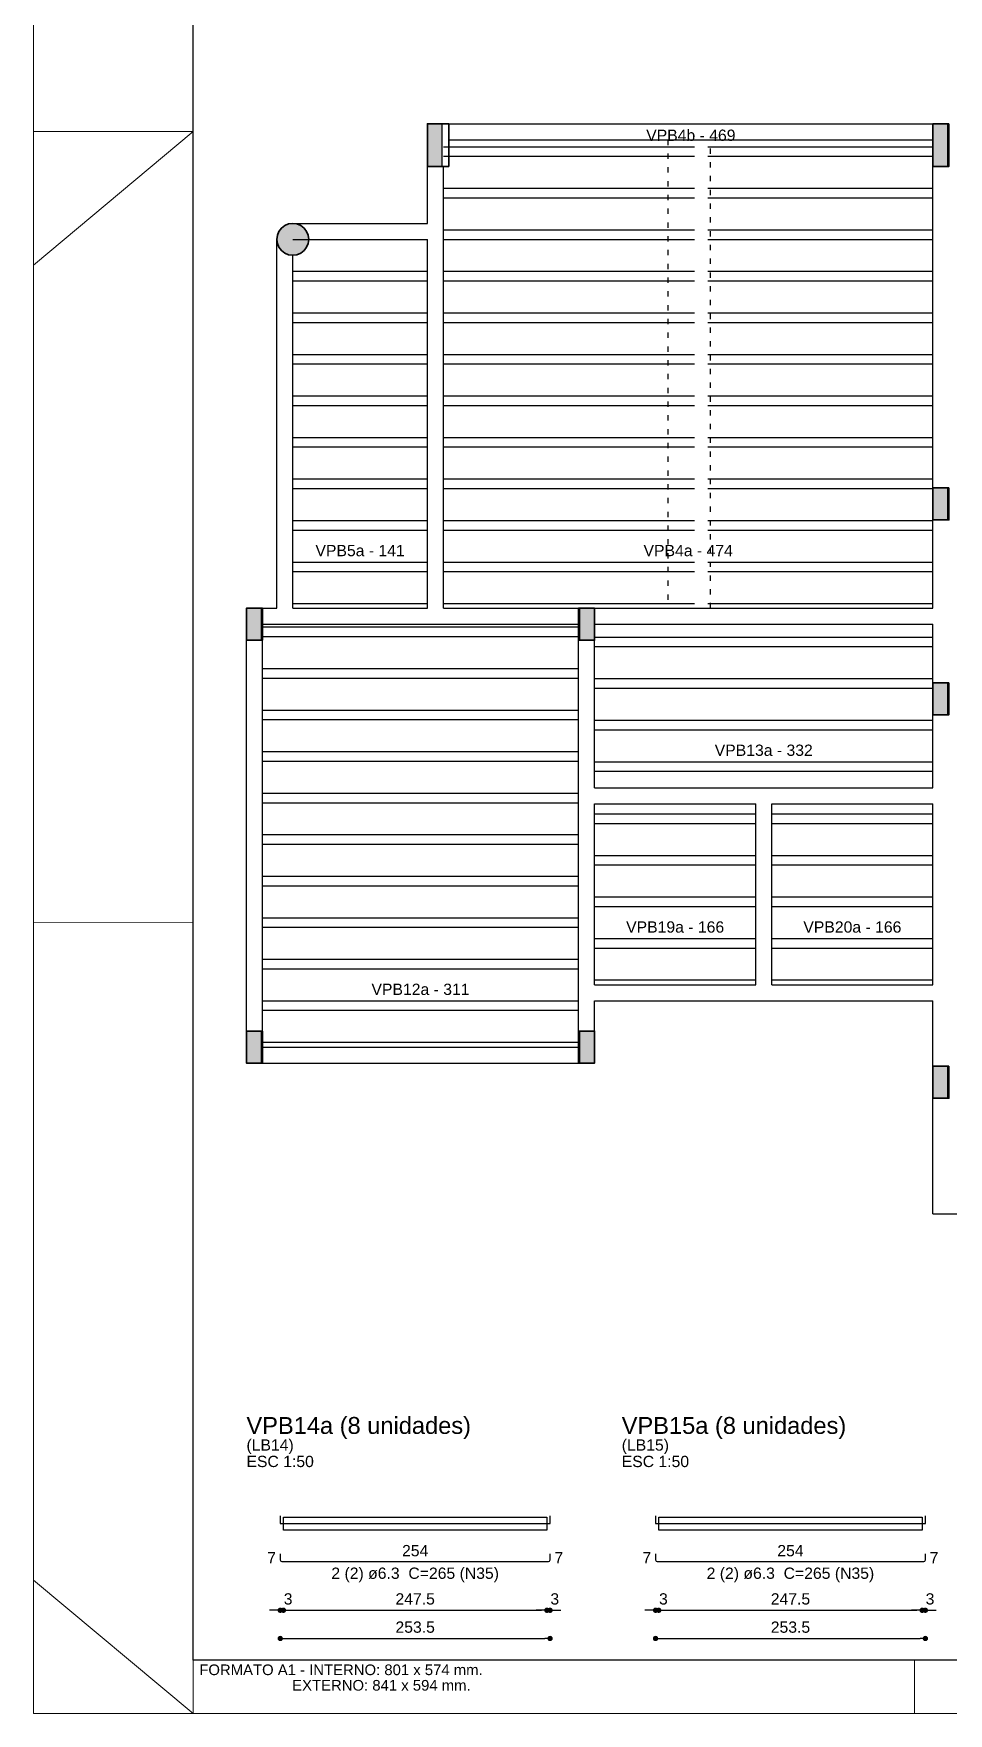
# Model space of a CAD drawing. Header units: millimetres. Extents: x 0 to 84.1, y 0 to 59.4.
# Drawn here: x 0 to 17.19, y 0 to 31.55 of the extents above; entities that cross this region are included whole.
import ezdxf

# ---------------------------------------------------------------- set-up
doc = ezdxf.new("R2010")
doc.units = ezdxf.units.MM
doc.header["$MEASUREMENT"] = 0
doc.linetypes.add('Dashed', pattern=[0.75, 0.5, -0.25])
doc.linetypes.add('DOT2', pattern=[3.175, 0, -3.175])
doc.layers.get('0').update_dxf_attribs({"color": 1, "lineweight": 13})
for name, color, linetype, lineweight in [('Descrição da armadura', 2, 'Continuous', 20), ('DT-Forma', 4, 'Continuous', 30), ('DT-Título', 3, 'Continuous', 25), ('FO-Pilares', 5, 'Continuous', 35), ('FO-Regiões maciças', 3, 'Dashed', 25), ('FO-Textos das lajes', 3, 'Continuous', 25), ('FO-Vigas', 3, 'Continuous', 25), ('FOLHA EXTERNA', 1, 'Continuous', 13), ('Folha_padrão', 3, 'Continuous', 25), ('Textos armaduras', 1, 'Continuous', 13)]:
    doc.layers.add(name, color=color, linetype=linetype, lineweight=lineweight)
for name, color, linetype in [('DT-Armadura positiva', 170, 'Continuous'), ('DT-Cotas', 12, 'Continuous'), ('FO-Hachuras das lajes', 254, 'Continuous'), ('FO-Hachuras dos pilares', 18, 'Continuous')]:
    doc.layers.add(name, color=color, linetype=linetype)
doc.styles.add('Arial', font='')
doc.styles.get('Arial').set_extended_font_data('Arial')
doc.dimstyles.new('UM_50.000000', dxfattribs={"dimtxt": 0.18, "dimasz": 0.1, "dimexe": 0.1, "dimexo": 0.2, "dimgap": 0, "dimtad": 1, "dimtih": 1, "dimtoh": 1, "dimdec": 1, "dimlfac": 50, "dimzin": 0, "dimdsep": 46, "dimtxsty": 'Standard', "dimcen": 0.09, "dimdle": 0.1, "dimadec": 1, "dimazin": 2, "dimtfac": 1, "dimtdec": 4, "dimtofl": 0, "dimtmove": 0, "dimatfit": 3, "dimfxl": 1, "dimtolj": 1, "dimarcsym": 0})

# ---------------------------------------------------------------- blocks, each defined once
blk = doc.blocks.new('_Dot')
at = {"color": 0, "linetype": 'ByBlock', "lineweight": -2}
blk.add_line((-0.5, 0), (-1, 0), dxfattribs=at)
at = {"color": 0, "linetype": 'ByBlock', "const_width": 0.5}
blk.add_lwpolyline([(-0.25, 0, 1), (0.25, 0, 1)], format="xyb", close=True, dxfattribs=at)
blk = doc.blocks.new('*D68')
at = {"layer": 'Defpoints', "color": 0}
for p in [(4.635, 1.407), (9.705, 1.407), (9.705, 1.407)]:
    blk.add_point(p, dxfattribs=at)
at = {"layer": 'DT-Cotas', "color": 0, "lineweight": -2}
blk.add_line((4.735, 1.407), (9.605, 1.407), dxfattribs=at)
at = {"layer": 'DT-Cotas', "color": 0, "lineweight": -2, "xscale": 0.1, "yscale": 0.1, "zscale": 0.1, "rotation": 180}
blk.add_blockref('_Dot', (4.635, 1.407), dxfattribs=at)
at = {"layer": 'DT-Cotas', "color": 0, "lineweight": -2, "xscale": 0.1, "yscale": 0.1, "zscale": 0.1}
blk.add_blockref('_Dot', (9.705, 1.407), dxfattribs=at)
at = {"layer": 'DT-Cotas', "insert": (7.17, 1.619), "char_height": 0.2118, "attachment_point": 5, "rotation": 0.0057, "style": 'Arial'}
blk.add_mtext('\\A1;253.5', dxfattribs=at)
blk = doc.blocks.new('*D69')
at = {"layer": 'Defpoints', "color": 0}
for p in [(4.635, 1.937), (4.695, 1.937), (4.695, 1.937)]:
    blk.add_point(p, dxfattribs=at)
at = {"layer": 'DT-Cotas', "color": 0, "lineweight": -2}
for p, q in [((4.535, 1.937), (4.435, 1.937)), ((4.795, 1.937), (4.895, 1.937))]:
    blk.add_line(p, q, dxfattribs=at)
at = {"layer": 'DT-Cotas', "color": 0, "lineweight": -2, "xscale": 0.1, "yscale": 0.1, "zscale": 0.1}
blk.add_blockref('_Dot', (4.635, 1.937), dxfattribs=at)
at = {"layer": 'DT-Cotas', "color": 0, "lineweight": -2, "xscale": 0.1, "yscale": 0.1, "zscale": 0.1, "rotation": 180}
blk.add_blockref('_Dot', (4.695, 1.937), dxfattribs=at)
at = {"layer": 'DT-Cotas', "insert": (4.783, 2.149), "char_height": 0.2118, "attachment_point": 5, "rotation": 0.0057, "style": 'Arial'}
blk.add_mtext('\\A1;3', dxfattribs=at)
blk = doc.blocks.new('*D70')
at = {"layer": 'Defpoints', "color": 0}
for p in [(4.695, 1.937), (9.645, 1.937), (9.645, 1.937)]:
    blk.add_point(p, dxfattribs=at)
at = {"layer": 'DT-Cotas', "color": 0, "lineweight": -2}
blk.add_line((4.795, 1.937), (9.545, 1.937), dxfattribs=at)
at = {"layer": 'DT-Cotas', "color": 0, "lineweight": -2, "xscale": 0.1, "yscale": 0.1, "zscale": 0.1, "rotation": 180}
blk.add_blockref('_Dot', (4.695, 1.937), dxfattribs=at)
at = {"layer": 'DT-Cotas', "color": 0, "lineweight": -2, "xscale": 0.1, "yscale": 0.1, "zscale": 0.1}
blk.add_blockref('_Dot', (9.645, 1.937), dxfattribs=at)
at = {"layer": 'DT-Cotas', "insert": (7.17, 2.149), "char_height": 0.2118, "attachment_point": 5, "rotation": 0.0057, "style": 'Arial'}
blk.add_mtext('\\A1;247.5', dxfattribs=at)
blk = doc.blocks.new('*D71')
at = {"layer": 'Defpoints', "color": 0}
for p in [(9.645, 1.937), (9.705, 1.937), (9.705, 1.937)]:
    blk.add_point(p, dxfattribs=at)
at = {"layer": 'DT-Cotas', "color": 0, "lineweight": -2}
for p, q in [((9.545, 1.937), (9.445, 1.937)), ((9.805, 1.937), (9.905, 1.937))]:
    blk.add_line(p, q, dxfattribs=at)
at = {"layer": 'DT-Cotas', "color": 0, "lineweight": -2, "xscale": 0.1, "yscale": 0.1, "zscale": 0.1}
blk.add_blockref('_Dot', (9.645, 1.937), dxfattribs=at)
at = {"layer": 'DT-Cotas', "color": 0, "lineweight": -2, "xscale": 0.1, "yscale": 0.1, "zscale": 0.1, "rotation": 180}
blk.add_blockref('_Dot', (9.705, 1.937), dxfattribs=at)
at = {"layer": 'DT-Cotas', "insert": (9.793, 2.149), "char_height": 0.2118, "attachment_point": 5, "rotation": 0.0057, "style": 'Arial'}
blk.add_mtext('\\A1;3', dxfattribs=at)
blk = doc.blocks.new('*D72')
at = {"layer": 'Defpoints', "color": 0}
for p in [(11.687, 1.407), (16.757, 1.407), (16.757, 1.407)]:
    blk.add_point(p, dxfattribs=at)
at = {"layer": 'DT-Cotas', "color": 0, "lineweight": -2}
blk.add_line((11.787, 1.407), (16.657, 1.407), dxfattribs=at)
at = {"layer": 'DT-Cotas', "color": 0, "lineweight": -2, "xscale": 0.1, "yscale": 0.1, "zscale": 0.1, "rotation": 180}
blk.add_blockref('_Dot', (11.687, 1.407), dxfattribs=at)
at = {"layer": 'DT-Cotas', "color": 0, "lineweight": -2, "xscale": 0.1, "yscale": 0.1, "zscale": 0.1}
blk.add_blockref('_Dot', (16.757, 1.407), dxfattribs=at)
at = {"layer": 'DT-Cotas', "insert": (14.222, 1.619), "char_height": 0.2118, "attachment_point": 5, "rotation": 0.0057, "style": 'Arial'}
blk.add_mtext('\\A1;253.5', dxfattribs=at)
blk = doc.blocks.new('*D73')
at = {"layer": 'Defpoints', "color": 0}
for p in [(11.687, 1.937), (11.747, 1.937), (11.747, 1.937)]:
    blk.add_point(p, dxfattribs=at)
at = {"layer": 'DT-Cotas', "color": 0, "lineweight": -2}
for p, q in [((11.587, 1.937), (11.487, 1.937)), ((11.847, 1.937), (11.947, 1.937))]:
    blk.add_line(p, q, dxfattribs=at)
at = {"layer": 'DT-Cotas', "color": 0, "lineweight": -2, "xscale": 0.1, "yscale": 0.1, "zscale": 0.1}
blk.add_blockref('_Dot', (11.687, 1.937), dxfattribs=at)
at = {"layer": 'DT-Cotas', "color": 0, "lineweight": -2, "xscale": 0.1, "yscale": 0.1, "zscale": 0.1, "rotation": 180}
blk.add_blockref('_Dot', (11.747, 1.937), dxfattribs=at)
at = {"layer": 'DT-Cotas', "insert": (11.834, 2.149), "char_height": 0.2118, "attachment_point": 5, "rotation": 0.0057, "style": 'Arial'}
blk.add_mtext('\\A1;3', dxfattribs=at)
blk = doc.blocks.new('*D74')
at = {"layer": 'Defpoints', "color": 0}
for p in [(11.747, 1.937), (16.697, 1.937), (16.697, 1.937)]:
    blk.add_point(p, dxfattribs=at)
at = {"layer": 'DT-Cotas', "color": 0, "lineweight": -2}
blk.add_line((11.847, 1.937), (16.597, 1.937), dxfattribs=at)
at = {"layer": 'DT-Cotas', "color": 0, "lineweight": -2, "xscale": 0.1, "yscale": 0.1, "zscale": 0.1, "rotation": 180}
blk.add_blockref('_Dot', (11.747, 1.937), dxfattribs=at)
at = {"layer": 'DT-Cotas', "color": 0, "lineweight": -2, "xscale": 0.1, "yscale": 0.1, "zscale": 0.1}
blk.add_blockref('_Dot', (16.697, 1.937), dxfattribs=at)
at = {"layer": 'DT-Cotas', "insert": (14.222, 2.149), "char_height": 0.2118, "attachment_point": 5, "rotation": 0.0057, "style": 'Arial'}
blk.add_mtext('\\A1;247.5', dxfattribs=at)
blk = doc.blocks.new('*D75')
at = {"layer": 'Defpoints', "color": 0}
for p in [(16.697, 1.937), (16.757, 1.937), (16.757, 1.937)]:
    blk.add_point(p, dxfattribs=at)
at = {"layer": 'DT-Cotas', "color": 0, "lineweight": -2}
for p, q in [((16.597, 1.937), (16.497, 1.937)), ((16.857, 1.937), (16.957, 1.937))]:
    blk.add_line(p, q, dxfattribs=at)
at = {"layer": 'DT-Cotas', "color": 0, "lineweight": -2, "xscale": 0.1, "yscale": 0.1, "zscale": 0.1}
blk.add_blockref('_Dot', (16.697, 1.937), dxfattribs=at)
at = {"layer": 'DT-Cotas', "color": 0, "lineweight": -2, "xscale": 0.1, "yscale": 0.1, "zscale": 0.1, "rotation": 180}
blk.add_blockref('_Dot', (16.757, 1.937), dxfattribs=at)
at = {"layer": 'DT-Cotas', "insert": (16.844, 2.149), "char_height": 0.2118, "attachment_point": 5, "rotation": 0.0057, "style": 'Arial'}
blk.add_mtext('\\A1;3', dxfattribs=at)

msp = doc.modelspace()

# ---------------------------------------------------------------- hatches: boundary and pattern name
at = {"layer": 'FO-Hachuras dos pilares', "linetype": 'Continuous'}
for points in [[(7.68, 29.8547), (7.4, 29.8547), (7.4, 29.0547), (7.68, 29.0547), (7.68, 29.8547)], [(17.18, 29.8547), (16.9, 29.8547), (16.9, 29.0547), (17.18, 29.0547), (17.18, 29.8547)], [(5.17, 27.6847), (5.1598, 27.7624), (5.1298, 27.8347), (5.0821, 27.8969), (5.02, 27.9446), (4.9476, 27.9745), (4.87, 27.9847), (4.7924, 27.9745), (4.72, 27.9446), (4.6579, 27.8969), (4.6102, 27.8347), (4.5802, 27.7624), (4.57, 27.6847), (4.5802, 27.6071), (4.6102, 27.5347), (4.6579, 27.4726), (4.72, 27.4249), (4.7924, 27.395), (4.87, 27.3847), (4.9476, 27.395), (5.02, 27.4249), (5.0821, 27.4726), (5.1298, 27.5347), (5.1598, 27.6071)], [(17.18, 23.0147), (16.9, 23.0147), (16.9, 22.4147), (17.18, 22.4147), (17.18, 23.0147)], [(4.28, 20.7547), (4, 20.7547), (4, 20.1547), (4.28, 20.1547), (4.28, 20.7547)], [(10.54, 20.7547), (10.26, 20.7547), (10.26, 20.1547), (10.54, 20.1547), (10.54, 20.7547)], [(17.18, 19.3547), (16.9, 19.3547), (16.9, 18.7547), (17.18, 18.7547), (17.18, 19.3547)], [(4.28, 12.8147), (4, 12.8147), (4, 12.2147), (4.28, 12.2147), (4.28, 12.8147)], [(10.54, 12.8147), (10.26, 12.8147), (10.26, 12.2147), (10.54, 12.2147), (10.54, 12.8147)], [(17.18, 12.1547), (16.9, 12.1547), (16.9, 11.5547), (17.18, 11.5547), (17.18, 12.1547)]]:
    msp.add_hatch(color=256, dxfattribs=at).paths.add_polyline_path(points)

# ---------------------------------------------------------------- linework, layer by layer
at = {"layer": 'DT-Armadura positiva'}
for p, q in [((4.6354, 3.7092), (4.6354, 3.5643)), ((4.6354, 3.5643), (9.7054, 3.5643)), ((9.7054, 3.5643), (9.7054, 3.7092)), ((11.6866, 3.7092), (11.6866, 3.5643)), ((11.6866, 3.5643), (16.7566, 3.5643)), ((16.7566, 3.5643), (16.7566, 3.7092)), ((4.6354, 2.9958), (4.6354, 2.8824)), ((4.6669, 2.8509), (9.6739, 2.8509)), ((9.7054, 2.8824), (9.7054, 2.9958)), ((11.6866, 2.9958), (11.6866, 2.8824)), ((11.7181, 2.8509), (16.7251, 2.8509)), ((16.7566, 2.8824), (16.7566, 2.9958))]:
    msp.add_line(p, q, dxfattribs=at)
for centre, start, end in [((4.6669, 2.8824), 180, 270), ((9.6739, 2.8824), 270, 0), ((11.7181, 2.8824), 180, 270), ((16.7251, 2.8824), 270, 0)]:
    msp.add_arc(centre, 0.0315, start, end, dxfattribs=at)
at = {"layer": 'DT-Forma'}
for points in [[(4.6954, 3.4443), (4.6954, 3.6843), (9.6454, 3.6843), (9.6454, 3.4443), (4.6954, 3.4443)], [(11.7466, 3.4443), (11.7466, 3.6843), (16.6966, 3.6843), (16.6966, 3.4443), (11.7466, 3.4443)]]:
    msp.add_lwpolyline(points, close=True, dxfattribs=at)
at = {"layer": 'FO-Hachuras das lajes'}
for p, q in [((7.7, 29.4247), (11.92, 29.4247)), ((12.72, 29.4247), (16.9, 29.4247)), ((7.7, 29.2447), (11.92, 29.2447)), ((12.72, 29.2447), (16.9, 29.2447)), ((7.7, 28.6447), (11.92, 28.6447)), ((7.7, 28.4647), (11.92, 28.4647)), ((12.72, 28.6447), (16.9, 28.6447)), ((12.72, 28.4647), (16.9, 28.4647)), ((7.7, 27.8647), (11.92, 27.8647)), ((12.72, 27.8647), (16.9, 27.8647)), ((4.87, 27.6847), (7.4, 27.6847)), ((7.7, 27.6847), (11.92, 27.6847)), ((12.72, 27.6847), (16.9, 27.6847)), ((4.87, 27.0847), (7.4, 27.0847)), ((4.87, 26.9047), (7.4, 26.9047)), ((7.7, 27.0847), (11.92, 27.0847)), ((7.7, 26.9047), (11.92, 26.9047)), ((12.72, 27.0847), (16.9, 27.0847)), ((12.72, 26.9047), (16.9, 26.9047)), ((4.87, 26.3047), (7.4, 26.3047)), ((7.7, 26.3047), (11.92, 26.3047)), ((12.72, 26.3047), (16.9, 26.3047)), ((4.87, 26.1247), (7.4, 26.1247)), ((7.7, 26.1247), (11.92, 26.1247)), ((12.72, 26.1247), (16.9, 26.1247)), ((4.87, 25.5247), (7.4, 25.5247)), ((4.87, 25.3447), (7.4, 25.3447)), ((7.7, 25.5247), (11.92, 25.5247)), ((7.7, 25.3447), (11.92, 25.3447)), ((12.72, 25.5247), (16.9, 25.5247)), ((12.72, 25.3447), (16.9, 25.3447)), ((4.87, 24.7447), (7.4, 24.7447)), ((7.7, 24.7447), (11.92, 24.7447)), ((12.72, 24.7447), (16.9, 24.7447)), ((4.87, 24.5647), (7.4, 24.5647)), ((7.7, 24.5647), (11.92, 24.5647)), ((12.72, 24.5647), (16.9, 24.5647)), ((4.87, 23.9647), (7.4, 23.9647)), ((4.87, 23.7847), (7.4, 23.7847)), ((7.7, 23.9647), (11.92, 23.9647)), ((7.7, 23.7847), (11.92, 23.7847)), ((12.72, 23.9647), (16.9, 23.9647)), ((12.72, 23.7847), (16.9, 23.7847)), ((4.87, 23.1847), (7.4, 23.1847)), ((7.7, 23.1847), (11.92, 23.1847)), ((12.72, 23.1847), (16.9, 23.1847)), ((4.87, 23.0047), (7.4, 23.0047)), ((7.7, 23.0047), (11.92, 23.0047)), ((12.72, 23.0047), (16.9, 23.0047)), ((4.87, 22.4047), (7.4, 22.4047)), ((7.7, 22.4047), (11.92, 22.4047)), ((12.72, 22.4047), (16.9, 22.4047)), ((4.87, 22.2247), (7.4, 22.2247)), ((7.7, 22.2247), (11.92, 22.2247)), ((12.72, 22.2247), (16.9, 22.2247)), ((4.87, 21.6247), (7.4, 21.6247)), ((7.7, 21.6247), (11.92, 21.6247)), ((12.72, 21.6247), (16.9, 21.6247)), ((4.87, 21.4447), (7.4, 21.4447)), ((7.7, 21.4447), (11.92, 21.4447)), ((12.72, 21.4447), (16.9, 21.4447)), ((4.87, 20.8447), (7.4, 20.8447)), ((7.7, 20.8447), (11.92, 20.8447)), ((12.72, 20.8447), (16.9, 20.8447)), ((4.3, 20.4047), (10.24, 20.4047)), ((4.3, 20.2247), (10.24, 20.2247)), ((10.54, 20.2147), (11.92, 20.2147)), ((11.92, 20.2147), (12.72, 20.2147)), ((12.72, 20.2147), (16.9, 20.2147)), ((10.54, 20.0347), (11.92, 20.0347)), ((11.92, 20.0347), (12.72, 20.0347)), ((12.72, 20.0347), (16.9, 20.0347)), ((4.3, 19.6247), (10.24, 19.6247)), ((4.3, 19.4447), (10.24, 19.4447)), ((10.54, 19.4347), (11.92, 19.4347)), ((10.54, 19.2547), (11.92, 19.2547)), ((11.92, 19.4347), (12.72, 19.4347)), ((11.92, 19.2547), (12.72, 19.2547)), ((12.72, 19.4347), (16.9, 19.4347)), ((12.72, 19.2547), (16.9, 19.2547)), ((4.3, 18.8447), (10.24, 18.8447)), ((4.3, 18.6647), (10.24, 18.6647)), ((10.54, 18.6547), (11.92, 18.6547)), ((11.92, 18.6547), (12.72, 18.6547)), ((12.72, 18.6547), (16.9, 18.6547)), ((10.54, 18.4747), (11.92, 18.4747)), ((11.92, 18.4747), (12.72, 18.4747)), ((12.72, 18.4747), (16.9, 18.4747)), ((4.3, 18.0647), (10.24, 18.0647)), ((4.3, 17.8847), (10.24, 17.8847)), ((10.54, 17.8747), (11.92, 17.8747)), ((10.54, 17.6947), (11.92, 17.6947)), ((11.92, 17.8747), (12.72, 17.8747)), ((11.92, 17.6947), (12.72, 17.6947)), ((12.72, 17.8747), (16.9, 17.8747)), ((12.72, 17.6947), (16.9, 17.6947)), ((4.3, 17.2847), (10.24, 17.2847)), ((4.3, 17.1047), (10.24, 17.1047)), ((10.54, 16.8947), (11.92, 16.8947)), ((11.92, 16.8947), (12.72, 16.8947)), ((12.72, 16.8947), (13.57, 16.8947)), ((13.87, 16.8947), (16.9, 16.8947)), ((4.3, 16.5047), (10.24, 16.5047)), ((10.54, 16.7147), (11.92, 16.7147)), ((11.92, 16.7147), (12.72, 16.7147)), ((12.72, 16.7147), (13.57, 16.7147)), ((13.87, 16.7147), (16.9, 16.7147)), ((4.3, 16.3247), (10.24, 16.3247)), ((10.54, 16.1147), (11.92, 16.1147)), ((11.92, 16.1147), (12.72, 16.1147)), ((12.72, 16.1147), (13.57, 16.1147)), ((13.87, 16.1147), (16.9, 16.1147)), ((10.54, 15.9347), (11.92, 15.9347)), ((11.92, 15.9347), (12.72, 15.9347)), ((12.72, 15.9347), (13.57, 15.9347)), ((13.87, 15.9347), (16.9, 15.9347)), ((4.3, 15.7247), (10.24, 15.7247)), ((4.3, 15.5447), (10.24, 15.5447)), ((10.54, 15.3347), (11.92, 15.3347)), ((10.54, 15.1547), (11.92, 15.1547)), ((11.92, 15.3347), (12.72, 15.3347)), ((11.92, 15.1547), (12.72, 15.1547)), ((12.72, 15.3347), (13.57, 15.3347)), ((12.72, 15.1547), (13.57, 15.1547)), ((13.87, 15.3347), (16.9, 15.3347)), ((13.87, 15.1547), (16.9, 15.1547)), ((4.3, 14.9447), (10.24, 14.9447)), ((4.3, 14.7647), (10.24, 14.7647)), ((10.54, 14.5547), (11.92, 14.5547)), ((11.92, 14.5547), (12.72, 14.5547)), ((12.72, 14.5547), (13.57, 14.5547)), ((13.87, 14.5547), (16.9, 14.5547)), ((10.54, 14.3747), (11.92, 14.3747)), ((11.92, 14.3747), (12.72, 14.3747)), ((12.72, 14.3747), (13.57, 14.3747)), ((13.87, 14.3747), (16.9, 14.3747)), ((4.3, 14.1647), (10.24, 14.1647)), ((4.3, 13.9847), (10.24, 13.9847)), ((10.54, 13.7747), (11.92, 13.7747)), ((11.92, 13.7747), (12.72, 13.7747)), ((12.72, 13.7747), (13.57, 13.7747)), ((13.87, 13.7747), (16.9, 13.7747)), ((4.3, 13.3847), (10.24, 13.3847)), ((4.3, 13.2047), (10.24, 13.2047)), ((4.3, 12.6047), (10.24, 12.6047))]:
    msp.add_line(p, q, dxfattribs=at)
at = {"layer": 'FO-Hachuras das lajes', "linetype": 'Dashed'}
for p, q in [((11.92, 29.4247), (12.72, 29.4247)), ((11.92, 29.2447), (12.72, 29.2447)), ((11.92, 28.6447), (12.72, 28.6447)), ((11.92, 28.4647), (12.72, 28.4647)), ((11.92, 27.8647), (12.72, 27.8647)), ((11.92, 27.6847), (12.72, 27.6847)), ((11.92, 27.0847), (12.72, 27.0847)), ((11.92, 26.9047), (12.72, 26.9047)), ((11.92, 26.3047), (12.72, 26.3047)), ((11.92, 26.1247), (12.72, 26.1247)), ((11.92, 25.5247), (12.72, 25.5247)), ((11.92, 25.3447), (12.72, 25.3447)), ((11.92, 24.7447), (12.72, 24.7447)), ((11.92, 24.5647), (12.72, 24.5647)), ((11.92, 23.9647), (12.72, 23.9647)), ((11.92, 23.7847), (12.72, 23.7847)), ((11.92, 23.1847), (12.72, 23.1847)), ((11.92, 23.0047), (12.72, 23.0047)), ((11.92, 22.4047), (12.72, 22.4047)), ((11.92, 22.2247), (12.72, 22.2247)), ((11.92, 21.6247), (12.72, 21.6247)), ((11.92, 21.4447), (12.72, 21.4447)), ((11.92, 20.8447), (12.72, 20.8447))]:
    msp.add_line(p, q, dxfattribs=at)
at = {"layer": 'FO-Hachuras dos pilares', "linetype": 'Continuous'}
msp.add_line((7.68, 29.0547), (7.68, 29.8547), dxfattribs=at)
at = {"layer": 'FO-Hachuras dos pilares'}
for p, q in [((17.18, 29.0547), (17.18, 29.8547)), ((17.18, 22.4147), (17.18, 23.0147)), ((4.28, 20.1547), (4.28, 20.7547)), ((10.26, 20.7547), (10.26, 20.1547)), ((17.18, 18.7547), (17.18, 19.3547)), ((4.28, 12.2147), (4.28, 12.8147)), ((10.26, 12.8147), (10.26, 12.2147)), ((17.18, 11.5547), (17.18, 12.1547))]:
    msp.add_line(p, q, dxfattribs=at)
at = {"layer": 'FO-Pilares'}
for points in [[(7.8, 29.8547), (7.4, 29.8547), (7.4, 29.0547), (7.8, 29.0547), (7.8, 29.8547)], [(17.2, 29.8547), (16.9, 29.8547), (16.9, 29.0547), (17.2, 29.0547), (17.2, 29.8547)], [(5.17, 27.6847), (5.1598, 27.7624), (5.1298, 27.8347), (5.0821, 27.8969), (5.02, 27.9446), (4.9476, 27.9745), (4.87, 27.9847), (4.7924, 27.9745), (4.72, 27.9446), (4.6579, 27.8969), (4.6102, 27.8347), (4.5802, 27.7624), (4.57, 27.6847), (4.5802, 27.6071), (4.6102, 27.5347), (4.6579, 27.4726), (4.72, 27.4249), (4.7924, 27.395), (4.87, 27.3847), (4.9476, 27.395), (5.02, 27.4249), (5.0821, 27.4726), (5.1298, 27.5347), (5.1598, 27.6071), (5.17, 27.6847)], [(17.2, 23.0147), (16.9, 23.0147), (16.9, 22.4147), (17.2, 22.4147), (17.2, 23.0147)], [(4.3, 20.7547), (4, 20.7547), (4, 20.1547), (4.3, 20.1547), (4.3, 20.7547)], [(10.24, 20.1547), (10.54, 20.1547), (10.54, 20.7547), (10.24, 20.7547), (10.24, 20.1547)], [(17.2, 19.3547), (16.9, 19.3547), (16.9, 18.7547), (17.2, 18.7547), (17.2, 19.3547)], [(4.3, 12.8147), (4, 12.8147), (4, 12.2147), (4.3, 12.2147), (4.3, 12.8147)], [(10.24, 12.2147), (10.54, 12.2147), (10.54, 12.8147), (10.24, 12.8147), (10.24, 12.2147)], [(17.2, 12.1547), (16.9, 12.1547), (16.9, 11.5547), (17.2, 11.5547), (17.2, 12.1547)]]:
    msp.add_lwpolyline(points, close=True, dxfattribs=at)
at = {"layer": 'FO-Regiões maciças', "linetype": 'DOT2', "ltscale": 0.05}
for p, q in [((11.92, 29.5547), (11.92, 20.7547)), ((12.72, 20.7547), (12.72, 29.5547))]:
    msp.add_line(p, q, dxfattribs=at)
at = {"layer": 'FO-Vigas'}
for p, q in [((7.8, 29.8547), (16.9, 29.8547)), ((7.8, 29.5547), (16.9, 29.5547)), ((7.4, 27.9847), (7.4, 29.0547)), ((7.7, 27.8347), (7.7, 29.0547)), ((16.9, 28.8047), (16.9, 29.0547)), ((16.9, 23.0147), (16.9, 28.8047)), ((4.87, 27.9847), (7.4, 27.9847)), ((7.7, 20.7547), (7.7, 27.8347)), ((4.57, 20.7547), (4.57, 27.6847)), ((5.17, 27.6847), (7.4, 27.6847)), ((7.4, 20.7547), (7.4, 27.6847)), ((4.87, 20.7547), (4.87, 27.3847)), ((16.9, 20.7547), (16.9, 22.4147)), ((4.3, 20.7547), (4.57, 20.7547)), ((4.87, 20.7547), (7.4, 20.7547)), ((7.7, 20.7547), (10.24, 20.7547)), ((10.54, 20.7547), (16.9, 20.7547)), ((4.3, 20.4547), (4.72, 20.4547)), ((4.72, 20.4547), (7.55, 20.4547)), ((7.55, 20.4547), (10.24, 20.4547)), ((10.54, 20.4547), (16.9, 20.4547)), ((16.9, 19.3547), (16.9, 20.4547)), ((4, 12.8147), (4, 20.1547)), ((4.3, 12.8147), (4.3, 20.1547)), ((10.24, 17.2347), (10.24, 20.1547)), ((10.54, 17.3847), (10.54, 20.1547)), ((16.9, 17.3847), (16.9, 18.7547)), ((10.54, 17.3847), (13.72, 17.3847)), ((13.72, 17.3847), (16.9, 17.3847)), ((10.24, 13.5347), (10.24, 17.2347)), ((10.54, 13.6847), (10.54, 17.0847)), ((10.54, 17.0847), (13.57, 17.0847)), ((13.57, 13.6847), (13.57, 17.0847)), ((13.87, 17.0847), (16.9, 17.0847)), ((13.87, 13.6847), (13.87, 17.0847)), ((16.9, 13.6847), (16.9, 17.0847)), ((10.54, 13.6847), (13.57, 13.6847)), ((13.87, 13.6847), (16.9, 13.6847)), ((10.24, 12.8147), (10.24, 13.5347)), ((10.54, 12.8147), (10.54, 13.3847)), ((10.54, 13.3847), (13.72, 13.3847)), ((13.72, 13.3847), (16.9, 13.3847)), ((16.9, 12.3447), (16.9, 13.3847)), ((4.3, 12.5147), (10.24, 12.5147)), ((16.9, 12.1547), (16.9, 12.3447)), ((4.3, 12.2147), (10.24, 12.2147)), ((16.9, 9.3847), (16.9, 11.5547)), ((16.9, 9.3847), (26.99, 9.3847))]:
    msp.add_line(p, q, dxfattribs=at)
at = {"layer": 'FOLHA EXTERNA', "color": 2}
for p, q in [((3, 29.7077), (0, 29.7081)), ((3, 29.7077), (0, 27.2001)), ((3, 14.8577), (0, 14.8501)), ((3, 0.0001), (0, 2.5001))]:
    msp.add_line(p, q, dxfattribs=at)
at = {"layer": 'FOLHA EXTERNA', "color": 2, "linetype": 'Continuous'}
for points in [[(0, 0), (84.1, 0), (84.1, 59.4), (0, 59.4), (0, 0)], [(3, 29.7076), (0, 29.708)], [(3, 1.0076), (3, 0)], [(16.55, 1.0076), (16.55, 0)]]:
    msp.add_lwpolyline(points, dxfattribs=at)
at = {"layer": 'Folha_padrão', "color": 6, "linetype": 'Continuous'}
msp.add_lwpolyline([(3, 58.4), (83.1, 58.4), (83.1, 1), (3, 1), (3, 58.4)], dxfattribs=at)

# ---------------------------------------------------------------- texts
at = {"layer": 'Descrição da armadura', "char_height": 0.2118, "width": 6.296853, "attachment_point": 8, "line_spacing_factor": 0.9, "style": 'Arial'}
for insert in [(7.17, 2.4634), (14.2212, 2.4634)]:
    msp.add_mtext('2 (2) ø6.3  C=265 (N35)', dxfattribs=dict(at, insert=insert))
at = {"layer": 'DT-Título', "attachment_point": 7, "line_spacing_factor": 0.798, "style": 'Arial'}
for s, insert, char_height, width in [('VPB14a (8 unidades)', (4, 5.1534), 0.3177, 7.24356), ('VPB15a (8 unidades)', (11.0512, 5.1534), 0.3177, 7.24356), ('(LB14)', (4, 4.8714), 0.2118, 1.52496), ('(LB15)', (11.0512, 4.8714), 0.2118, 1.52496), ('ESC 1:50', (4, 4.6233), 0.2118, 2.03328), ('ESC 1:50', (11.0512, 4.6233), 0.2118, 2.03328)]:
    msp.add_mtext(s, dxfattribs=dict(at, insert=insert, char_height=char_height, width=width))
at = {"layer": 'FO-Textos das lajes', "char_height": 0.2118, "attachment_point": 8, "line_spacing_factor": 0.798, "style": 'Arial'}
for s, insert, width in [('VPB4b - 469', (12.35, 29.5306), 2.79576), ('VPB5a - 141', (6.135, 21.7306), 2.79576), ('VPB4a - 474', (12.3, 21.7306), 2.79576), ('VPB13a - 332', (13.72, 17.9806), 3.04992), ('VPB19a - 166', (12.055, 14.6606), 3.04992), ('VPB20a - 166', (15.385, 14.6606), 3.04992), ('VPB12a - 311', (7.27, 13.4906), 3.04992)]:
    msp.add_mtext(s, dxfattribs=dict(at, insert=insert, width=width))
at = {"layer": 'FOLHA EXTERNA', "color": 2, "char_height": 0.2, "attachment_point": 7, "line_spacing_factor": 0.9, "style": 'Arial'}
for s, insert, width in [('FORMATO A1 - INTERNO: 801 x 574 mm.', (3.114, 0.716), 16.8), ('EXTERNO: 841 x 594 mm.', (4.859, 0.425), 10.56)]:
    msp.add_mtext(s, dxfattribs=dict(at, insert=insert, width=width))
at = {"layer": 'Textos armaduras', "char_height": 0.2118, "line_spacing_factor": 0.9, "style": 'Arial'}
for s, insert, width, attachment_point in [('254', (7.1704, 2.9482), 1.387001, 8), ('254', (14.2216, 2.9482), 1.387001, 8), ('7', (4.5541, 2.8174), 0.729, 9), ('7', (9.7867, 3.0292), 0.729, 1), ('7', (11.6053, 2.8174), 0.729, 9), ('7', (16.8379, 3.0292), 0.729, 1)]:
    msp.add_mtext(s, dxfattribs=dict(at, insert=insert, width=width, attachment_point=attachment_point))

# ---------------------------------------------------------------- dimensions: what is measured, and where the dimension line sits
at = {"layer": 'DT-Cotas'}
for base, p1, p2, picture, middle in [((4.6954, 1.9368), (4.6354, 1.9368), (4.6954, 1.9368), '*D69', (4.7829, 2.1486)), ((9.6454, 1.9368), (4.6954, 1.9368), (9.6454, 1.9368), '*D70', (7.1704, 2.1486)), ((9.7054, 1.9368), (9.6454, 1.9368), (9.7054, 1.9368), '*D71', (9.7929, 2.1486)), ((11.7466, 1.9368), (11.6866, 1.9368), (11.7466, 1.9368), '*D73', (11.8341, 2.1486)), ((16.6966, 1.9368), (11.7466, 1.9368), (16.6966, 1.9368), '*D74', (14.2216, 2.1486)), ((16.7566, 1.9368), (16.6966, 1.9368), (16.7566, 1.9368), '*D75', (16.8441, 2.1486)), ((9.7054, 1.4073), (4.6354, 1.4073), (9.7054, 1.4073), '*D68', (7.1704, 1.6191)), ((16.7566, 1.4073), (11.6866, 1.4073), (16.7566, 1.4073), '*D72', (14.2216, 1.6191))]:
    dim = msp.add_linear_dim(base=base, p1=p1, p2=p2, dimstyle='UM_50.000000', override={"dimtxt": 0.2118, "dimasz": 0.1, "dimexe": 0.1, "dimexo": 0.2, "dimtad": 1, "dimtih": 0, "dimtoh": 0, "dimdec": 1, "dimlfac": 50, "dimzin": 8, "dimtxsty": 'Arial', "dimblk": 'Dot', "dimblk1": 'Dot', "dimblk2": 'Dot', "dimsah": 1, "dimdle": 0.1, "dimse1": 1, "dimse2": 1, "dimclrt": 256, "dimadec": 1, "dimazin": 3, "dimtmove": 2, "dimldrblk": 'Dot'}, dxfattribs=at)
    dim.commit()
    dim.dimension.update_dxf_attribs({"geometry": picture, "text_midpoint": middle, "dimtype": 160, "text_rotation": 0.00573})

doc.saveas('drawing.dxf')
